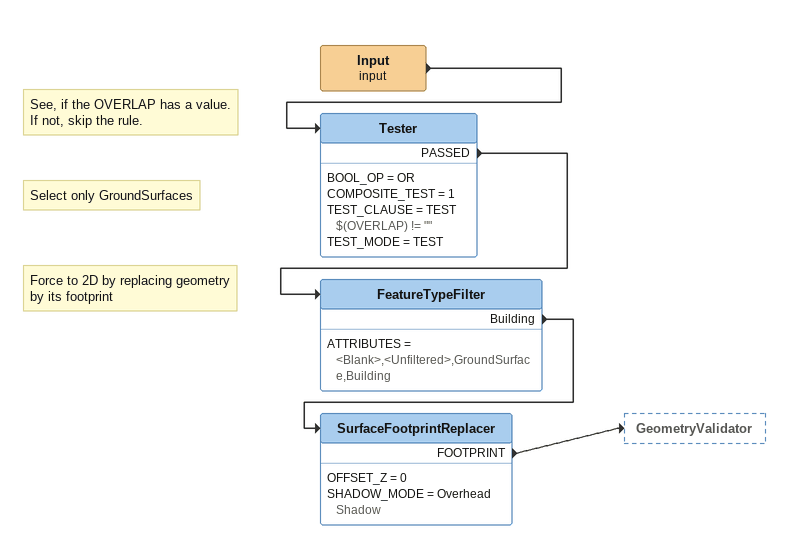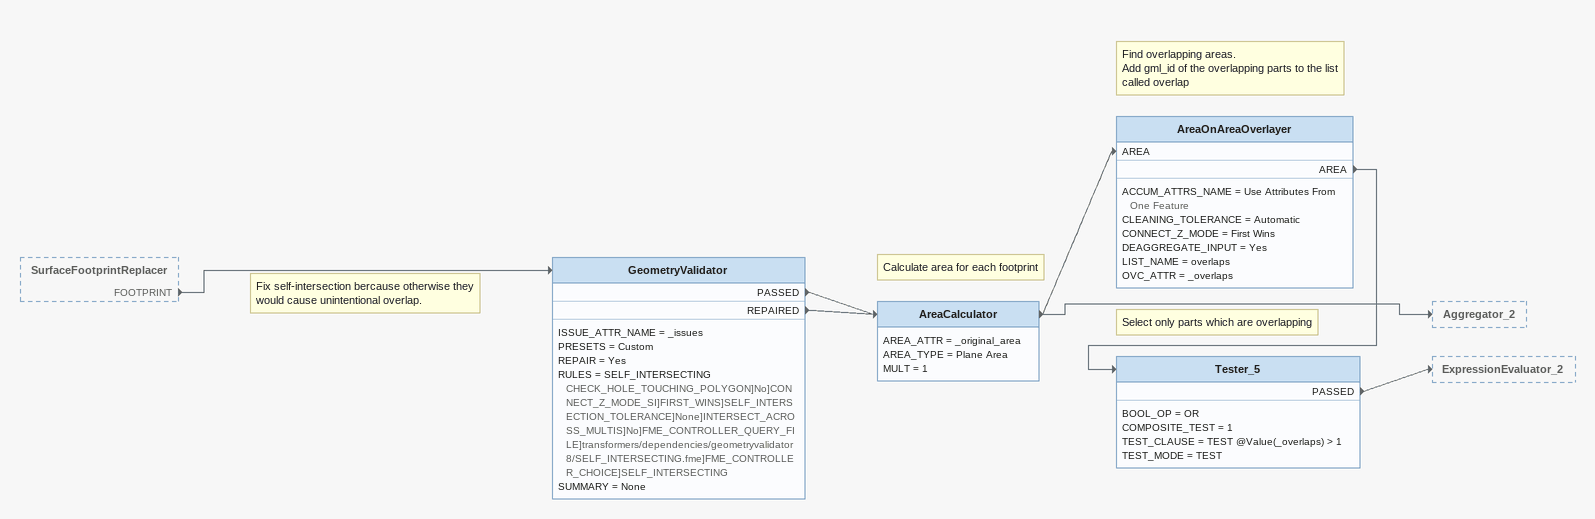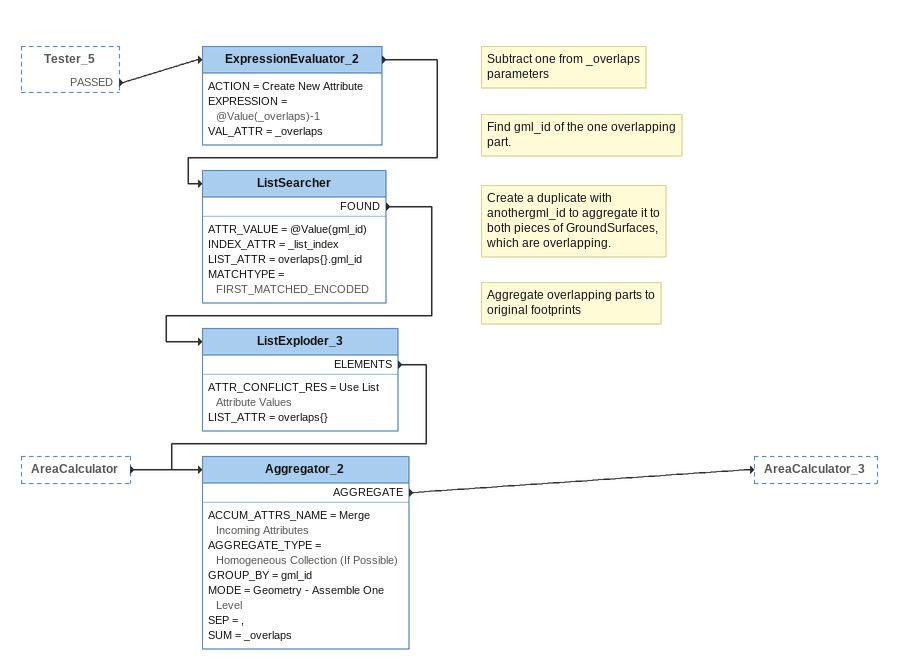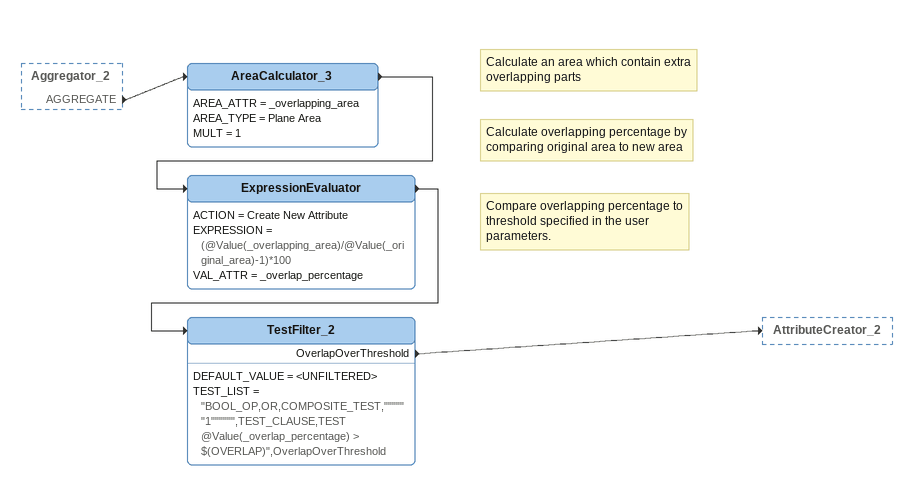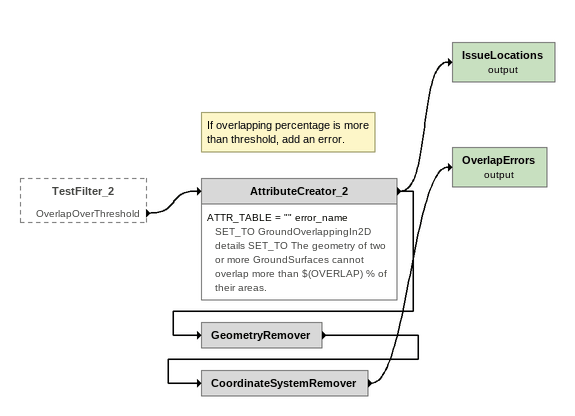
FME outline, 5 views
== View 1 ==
Input (input)
    -> Tester
Note: See, if the OVERLAP has a value. If not, skip the rule.
Tester
    BOOL_OP = OR
    COMPOSITE_TEST = 1
    TEST_CLAUSE = TEST $(OVERLAP) != ""
    TEST_MODE = TEST
    PASSED -> FeatureTypeFilter
Note: Select only GroundSurfaces
FeatureTypeFilter
    ATTRIBUTES = <Blank>,<Unfiltered>,GroundSurface,Building
    Building -> SurfaceFootprintReplacer
Note: Force to 2D by replacing geometry by its footprint
SurfaceFootprintReplacer
    OFFSET_Z = 0
    SHADOW_MODE = Overhead Shadow
    FOOTPRINT -> GeometryValidator

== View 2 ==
SurfaceFootprintReplacer [outside]
    FOOTPRINT -> GeometryValidator
Note: Fix self-intersection bercause otherwise they would cause unintentional overlap.
GeometryValidator
    ISSUE_ATTR_NAME = _issues
    PRESETS = Custom
    REPAIR = Yes
    RULES = SELF_INTERSECTING CHECK_HOLE_TOUCHING_POLYGON]No]CONNECT_Z_MODE_SI]FIRST_WINS]SELF_INTERSECTION_TOLERANCE]None]INTERSECT_ACROSS_MULTIS]No]FME_CONTROLLER_QUERY_FILE]transformers/dependencies/geometryvalidator8/SELF_INTERSECTING.fme]FME_CONTROLLER_CHOICE]SELF_INTERSECTING
    SUMMARY = None
    PASSED -> AreaCalculator
    REPAIRED -> AreaCalculator
Note: Calculate area for each footprint
AreaCalculator
    AREA_ATTR = _original_area
    AREA_TYPE = Plane Area
    MULT = 1
    -> AreaOnAreaOverlayer [AREA]
    -> Aggregator_2
Note: Find overlapping areas. / Add gml_id of the overlapping parts to the list called overlap
AreaOnAreaOverlayer
    ACCUM_ATTRS_NAME = Use Attributes From One Feature
    CLEANING_TOLERANCE = Automatic
    CONNECT_Z_MODE = First Wins
    DEAGGREGATE_INPUT = Yes
    LIST_NAME = overlaps
    OVC_ATTR = _overlaps
    AREA -> Tester_5
Note: Select only parts which are overlapping
Tester_5
    BOOL_OP = OR
    COMPOSITE_TEST = 1
    TEST_CLAUSE = TEST @Value(_overlaps) > 1
    TEST_MODE = TEST
    PASSED -> ExpressionEvaluator_2

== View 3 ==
Tester_5 [outside]
    PASSED -> ExpressionEvaluator_2
AreaCalculator [outside]
    -> Aggregator_2
Note: Subtract one from _overlaps parameters
ExpressionEvaluator_2
    ACTION = Create New Attribute
    EXPRESSION = @Value(_overlaps)-1
    VAL_ATTR = _overlaps
    -> ListSearcher
Note: Find gml_id of the one overlapping part.
ListSearcher
    ATTR_VALUE = @Value(gml_id)
    INDEX_ATTR = _list_index
    LIST_ATTR = overlaps{}.gml_id
    MATCHTYPE = FIRST_MATCHED_ENCODED
    FOUND -> ListExploder_3
Note: Create a duplicate with anothergml_id to aggregate it to both pieces of GroundSurfaces, which are overlapping.
ListExploder_3
    ATTR_CONFLICT_RES = Use List Attribute Values
    LIST_ATTR = overlaps{}
    ELEMENTS -> Aggregator_2
Note: Aggregate overlapping parts to original footprints
Aggregator_2
    ACCUM_ATTRS_NAME = Merge Incoming Attributes
    AGGREGATE_TYPE = Homogeneous Collection (If Possible)
    GROUP_BY = gml_id
    MODE = Geometry - Assemble One Level
    SEP = ,
    SUM = _overlaps
    AGGREGATE -> AreaCalculator_3

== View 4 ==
Aggregator_2 [outside]
    AGGREGATE -> AreaCalculator_3
Note: Calculate an area which contain extra overlapping parts
AreaCalculator_3
    AREA_ATTR = _overlapping_area
    AREA_TYPE = Plane Area
    MULT = 1
    -> ExpressionEvaluator
Note: Calculate overlapping percentage by comparing original area to new area
ExpressionEvaluator
    ACTION = Create New Attribute
    EXPRESSION = (@Value(_overlapping_area)/@Value(_original_area)-1)*100
    VAL_ATTR = _overlap_percentage
    -> TestFilter_2
Note: Compare overlapping percentage to threshold specified in the user parameters.
TestFilter_2
    DEFAULT_VALUE = <UNFILTERED>
    TEST_LIST = "BOOL_OP,OR,COMPOSITE_TEST,""""""1"""""",TEST_CLAUSE,TEST @Value(_overlap_percentage) > $(OVERLAP)",OverlapOverThreshold
    OverlapOverThreshold -> AttributeCreator_2

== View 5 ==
TestFilter_2 [outside]
    OverlapOverThreshold -> AttributeCreator_2
Note: If overlapping percentage is more than threshold, add an error.
AttributeCreator_2
    ATTR_TABLE = "" error_name SET_TO GroundOverlappingIn2D  details SET_TO The geometry of two or more GroundSurfaces cannot overlap more than $(OVERLAP) % of their areas.
    -> GeometryRemover
    -> IssueLocations (output)
IssueLocations (output)
GeometryRemover
    -> CoordinateSystemRemover
CoordinateSystemRemover
    -> OverlapErrors (output)
OverlapErrors (output)
